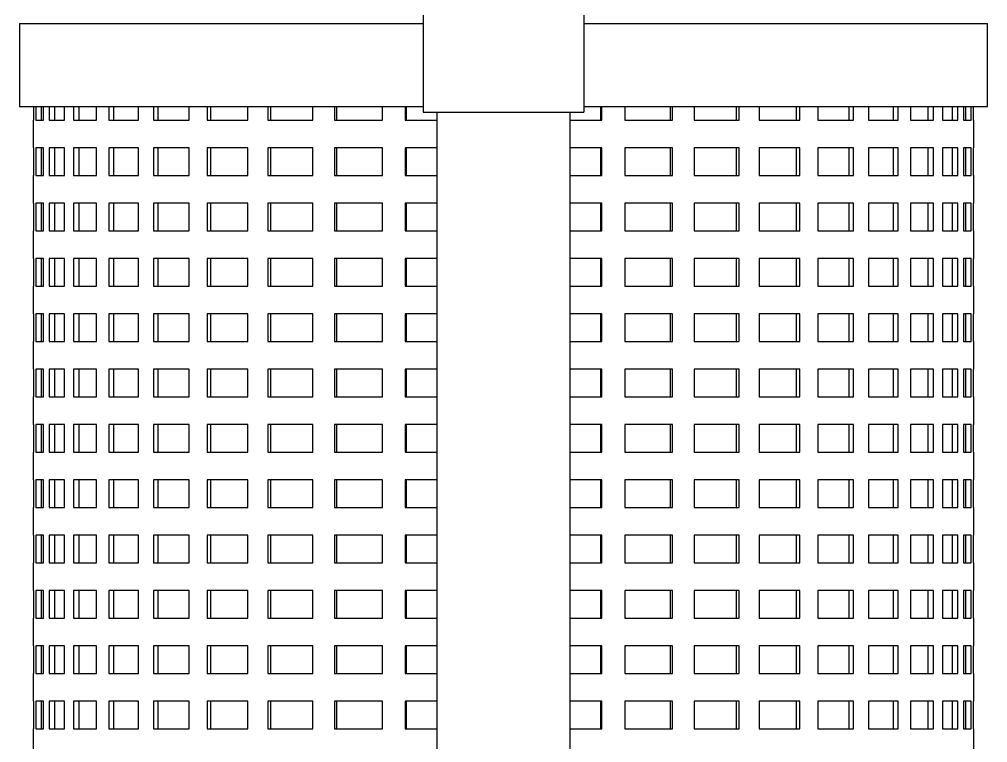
# Model space of a CAD drawing. Header units: millimetres. Extents: x 2214 to 8154, y -2115 to 2085.
# Drawn here: x 5142.6 to 5492.6, y 1033.9 to 1295.4 of the extents above; entities that cross this region are included whole.
import ezdxf

# ---------------------------------------------------------------- set-up
doc = ezdxf.new("R2010")
doc.units = ezdxf.units.MM

# ---------------------------------------------------------------- blocks, each defined once
blk = doc.blocks.new('tył')
for p, q in [((-1237.48, -706.35), (-1237.48, -741.35)), ((-1179.48, -706.35), (-1179.48, -741.35)), ((-1383.48, -709.3), (-1383.48, -739.3)), ((-1383.48, -709.3), (-1237.48, -709.3)), ((-1179.48, -709.3), (-1033.48, -709.3)), ((-1033.48, -739.3), (-1033.48, -709.3)), ((-1383.48, -739.3), (-1237.48, -739.3)), ((-1378.23, -744.3), (-1378.23, -739.3)), ((-1377.57, -739.3), (-1377.57, -744.3)), ((-1375.58, -739.3), (-1375.58, -744.3)), ((-1374.72, -744.3), (-1374.72, -739.3)), ((-1372.74, -739.3), (-1372.74, -744.3)), ((-1370.81, -739.3), (-1370.81, -744.3)), ((-1367.11, -744.3), (-1367.11, -739.3)), ((-1363.87, -739.3), (-1363.87, -744.3)), ((-1362.04, -739.3), (-1362.04, -744.3)), ((-1355.6, -744.3), (-1355.6, -739.3)), ((-1351.17, -739.3), (-1351.17, -744.3)), ((-1349.49, -739.3), (-1349.49, -744.3)), ((-1340.46, -744.3), (-1340.46, -739.3)), ((-1334.95, -739.3), (-1334.95, -744.3)), ((-1333.47, -739.3), (-1333.47, -744.3)), ((-1322.07, -744.3), (-1322.07, -739.3)), ((-1315.63, -739.3), (-1315.63, -744.3)), ((-1314.37, -739.3), (-1314.37, -744.3)), ((-1300.89, -744.3), (-1300.89, -739.3)), ((-1293.66, -739.3), (-1293.66, -744.3)), ((-1292.66, -739.3), (-1292.66, -744.3)), ((-1277.43, -744.3), (-1277.43, -739.3)), ((-1269.6, -739.3), (-1269.6, -744.3)), ((-1268.88, -739.3), (-1268.88, -744.3)), ((-1252.28, -744.3), (-1252.28, -739.3)), ((-1244.03, -739.3), (-1244.03, -744.3)), ((-1243.61, -739.3), (-1243.61, -744.3)), ((-1237.48, -741.35), (-1179.48, -741.35)), ((-1232.63, -741.35), (-1232.63, -1081.35)), ((-1184.33, -1081.35), (-1184.33, -741.35)), ((-1179.48, -739.3), (-1033.48, -739.3)), ((-1173.35, -744.3), (-1173.35, -739.3)), ((-1172.93, -744.3), (-1172.93, -739.3)), ((-1164.68, -739.3), (-1164.68, -744.3)), ((-1148.08, -744.3), (-1148.08, -739.3)), ((-1147.36, -744.3), (-1147.36, -739.3)), ((-1139.53, -739.3), (-1139.53, -744.3)), ((-1124.3, -744.3), (-1124.3, -739.3)), ((-1123.3, -744.3), (-1123.3, -739.3)), ((-1116.07, -739.3), (-1116.07, -744.3)), ((-1102.59, -744.3), (-1102.59, -739.3)), ((-1101.33, -744.3), (-1101.33, -739.3)), ((-1094.88, -739.3), (-1094.88, -744.3)), ((-1083.49, -744.3), (-1083.49, -739.3)), ((-1082, -744.3), (-1082, -739.3)), ((-1076.5, -739.3), (-1076.5, -744.3)), ((-1067.47, -744.3), (-1067.47, -739.3)), ((-1065.79, -744.3), (-1065.79, -739.3)), ((-1061.36, -739.3), (-1061.36, -744.3)), ((-1054.92, -744.3), (-1054.92, -739.3)), ((-1053.09, -744.3), (-1053.09, -739.3)), ((-1049.85, -739.3), (-1049.85, -744.3)), ((-1046.15, -744.3), (-1046.15, -739.3)), ((-1044.22, -744.3), (-1044.22, -739.3)), ((-1042.24, -739.3), (-1042.24, -744.3)), ((-1041.38, -744.3), (-1041.38, -739.3)), ((-1039.39, -744.3), (-1039.39, -739.3)), ((-1038.72, -739.3), (-1038.72, -744.3)), ((-1378.48, -744.3), (-1378.48, -754.3)), ((-1378.48, -744.3), (-1378.23, -744.3)), ((-1377.57, -744.3), (-1374.72, -744.3)), ((-1372.74, -744.3), (-1367.11, -744.3)), ((-1363.87, -744.3), (-1355.6, -744.3)), ((-1351.17, -744.3), (-1340.46, -744.3)), ((-1334.95, -744.3), (-1322.07, -744.3)), ((-1315.63, -744.3), (-1300.89, -744.3)), ((-1293.66, -744.3), (-1277.43, -744.3)), ((-1269.6, -744.3), (-1252.28, -744.3)), ((-1244.03, -744.3), (-1232.63, -744.3)), ((-1184.33, -744.3), (-1172.93, -744.3)), ((-1164.68, -744.3), (-1147.36, -744.3)), ((-1139.53, -744.3), (-1123.3, -744.3)), ((-1116.07, -744.3), (-1101.33, -744.3)), ((-1094.88, -744.3), (-1082, -744.3)), ((-1076.5, -744.3), (-1065.79, -744.3)), ((-1061.36, -744.3), (-1053.09, -744.3)), ((-1049.85, -744.3), (-1044.22, -744.3)), ((-1042.24, -744.3), (-1039.39, -744.3)), ((-1038.72, -744.3), (-1038.48, -744.3)), ((-1038.48, -754.3), (-1038.48, -744.3)), ((-1378.23, -754.3), (-1378.48, -754.3)), ((-1378.23, -764.3), (-1378.23, -754.3)), ((-1374.72, -754.3), (-1377.57, -754.3)), ((-1377.57, -754.3), (-1377.57, -764.3)), ((-1375.58, -754.3), (-1375.58, -764.3)), ((-1374.72, -764.3), (-1374.72, -754.3)), ((-1367.11, -754.3), (-1372.74, -754.3)), ((-1372.74, -754.3), (-1372.74, -764.3)), ((-1370.81, -754.3), (-1370.81, -764.3)), ((-1367.11, -764.3), (-1367.11, -754.3)), ((-1355.6, -754.3), (-1363.87, -754.3)), ((-1363.87, -754.3), (-1363.87, -764.3)), ((-1362.04, -754.3), (-1362.04, -764.3)), ((-1355.6, -764.3), (-1355.6, -754.3)), ((-1340.46, -754.3), (-1351.17, -754.3)), ((-1351.17, -754.3), (-1351.17, -764.3)), ((-1349.49, -754.3), (-1349.49, -764.3)), ((-1340.46, -764.3), (-1340.46, -754.3)), ((-1322.07, -754.3), (-1334.95, -754.3)), ((-1334.95, -754.3), (-1334.95, -764.3)), ((-1333.47, -754.3), (-1333.47, -764.3)), ((-1322.07, -764.3), (-1322.07, -754.3)), ((-1300.89, -754.3), (-1315.63, -754.3)), ((-1315.63, -754.3), (-1315.63, -764.3)), ((-1314.37, -754.3), (-1314.37, -764.3)), ((-1300.89, -764.3), (-1300.89, -754.3)), ((-1277.43, -754.3), (-1293.66, -754.3)), ((-1293.66, -754.3), (-1293.66, -764.3)), ((-1292.66, -754.3), (-1292.66, -764.3)), ((-1277.43, -764.3), (-1277.43, -754.3)), ((-1252.28, -754.3), (-1269.6, -754.3)), ((-1269.6, -754.3), (-1269.6, -764.3)), ((-1268.88, -754.3), (-1268.88, -764.3)), ((-1252.28, -764.3), (-1252.28, -754.3)), ((-1232.63, -754.3), (-1244.03, -754.3)), ((-1244.03, -754.3), (-1244.03, -764.3)), ((-1243.61, -754.3), (-1243.61, -764.3)), ((-1172.93, -754.3), (-1184.33, -754.3)), ((-1173.35, -764.3), (-1173.35, -754.3)), ((-1172.93, -764.3), (-1172.93, -754.3)), ((-1147.36, -754.3), (-1164.68, -754.3)), ((-1164.68, -754.3), (-1164.68, -764.3)), ((-1148.08, -764.3), (-1148.08, -754.3)), ((-1147.36, -764.3), (-1147.36, -754.3)), ((-1123.3, -754.3), (-1139.53, -754.3)), ((-1139.53, -754.3), (-1139.53, -764.3)), ((-1124.3, -764.3), (-1124.3, -754.3)), ((-1123.3, -764.3), (-1123.3, -754.3)), ((-1101.33, -754.3), (-1116.07, -754.3)), ((-1116.07, -754.3), (-1116.07, -764.3)), ((-1102.59, -764.3), (-1102.59, -754.3)), ((-1101.33, -764.3), (-1101.33, -754.3)), ((-1082, -754.3), (-1094.88, -754.3)), ((-1094.88, -754.3), (-1094.88, -764.3)), ((-1083.49, -764.3), (-1083.49, -754.3)), ((-1082, -764.3), (-1082, -754.3)), ((-1065.79, -754.3), (-1076.5, -754.3)), ((-1076.5, -754.3), (-1076.5, -764.3)), ((-1067.47, -764.3), (-1067.47, -754.3)), ((-1065.79, -764.3), (-1065.79, -754.3)), ((-1053.09, -754.3), (-1061.36, -754.3)), ((-1061.36, -754.3), (-1061.36, -764.3)), ((-1054.92, -764.3), (-1054.92, -754.3)), ((-1053.09, -764.3), (-1053.09, -754.3)), ((-1044.22, -754.3), (-1049.85, -754.3)), ((-1049.85, -754.3), (-1049.85, -764.3)), ((-1046.15, -764.3), (-1046.15, -754.3)), ((-1044.22, -764.3), (-1044.22, -754.3)), ((-1039.39, -754.3), (-1042.24, -754.3)), ((-1042.24, -754.3), (-1042.24, -764.3)), ((-1041.38, -764.3), (-1041.38, -754.3)), ((-1039.39, -764.3), (-1039.39, -754.3)), ((-1038.48, -754.3), (-1038.72, -754.3)), ((-1038.72, -754.3), (-1038.72, -764.3)), ((-1378.48, -764.3), (-1378.48, -774.3)), ((-1378.48, -764.3), (-1378.23, -764.3)), ((-1377.57, -764.3), (-1374.72, -764.3)), ((-1372.74, -764.3), (-1367.11, -764.3)), ((-1363.87, -764.3), (-1355.6, -764.3)), ((-1351.17, -764.3), (-1340.46, -764.3)), ((-1334.95, -764.3), (-1322.07, -764.3)), ((-1315.63, -764.3), (-1300.89, -764.3)), ((-1293.66, -764.3), (-1277.43, -764.3)), ((-1269.6, -764.3), (-1252.28, -764.3)), ((-1244.03, -764.3), (-1232.63, -764.3)), ((-1184.33, -764.3), (-1172.93, -764.3)), ((-1164.68, -764.3), (-1147.36, -764.3)), ((-1139.53, -764.3), (-1123.3, -764.3)), ((-1116.07, -764.3), (-1101.33, -764.3)), ((-1094.88, -764.3), (-1082, -764.3)), ((-1076.5, -764.3), (-1065.79, -764.3)), ((-1061.36, -764.3), (-1053.09, -764.3)), ((-1049.85, -764.3), (-1044.22, -764.3)), ((-1042.24, -764.3), (-1039.39, -764.3)), ((-1038.72, -764.3), (-1038.48, -764.3)), ((-1038.48, -774.3), (-1038.48, -764.3)), ((-1378.23, -774.3), (-1378.48, -774.3)), ((-1378.23, -784.3), (-1378.23, -774.3)), ((-1374.72, -774.3), (-1377.57, -774.3)), ((-1377.57, -774.3), (-1377.57, -784.3)), ((-1375.58, -774.3), (-1375.58, -784.3)), ((-1374.72, -784.3), (-1374.72, -774.3)), ((-1367.11, -774.3), (-1372.74, -774.3)), ((-1372.74, -774.3), (-1372.74, -784.3)), ((-1370.81, -774.3), (-1370.81, -784.3)), ((-1367.11, -784.3), (-1367.11, -774.3)), ((-1355.6, -774.3), (-1363.87, -774.3)), ((-1363.87, -774.3), (-1363.87, -784.3)), ((-1362.04, -774.3), (-1362.04, -784.3)), ((-1355.6, -784.3), (-1355.6, -774.3)), ((-1340.46, -774.3), (-1351.17, -774.3)), ((-1351.17, -774.3), (-1351.17, -784.3)), ((-1349.49, -774.3), (-1349.49, -784.3)), ((-1340.46, -784.3), (-1340.46, -774.3)), ((-1322.07, -774.3), (-1334.95, -774.3)), ((-1334.95, -774.3), (-1334.95, -784.3)), ((-1333.47, -774.3), (-1333.47, -784.3)), ((-1322.07, -784.3), (-1322.07, -774.3)), ((-1300.89, -774.3), (-1315.63, -774.3)), ((-1315.63, -774.3), (-1315.63, -784.3)), ((-1314.37, -774.3), (-1314.37, -784.3)), ((-1300.89, -784.3), (-1300.89, -774.3)), ((-1277.43, -774.3), (-1293.66, -774.3)), ((-1293.66, -774.3), (-1293.66, -784.3)), ((-1292.66, -774.3), (-1292.66, -784.3)), ((-1277.43, -784.3), (-1277.43, -774.3)), ((-1252.28, -774.3), (-1269.6, -774.3)), ((-1269.6, -774.3), (-1269.6, -784.3)), ((-1268.88, -774.3), (-1268.88, -784.3)), ((-1252.28, -784.3), (-1252.28, -774.3)), ((-1232.63, -774.3), (-1244.03, -774.3)), ((-1244.03, -774.3), (-1244.03, -784.3)), ((-1243.61, -774.3), (-1243.61, -784.3)), ((-1172.93, -774.3), (-1184.33, -774.3)), ((-1173.35, -784.3), (-1173.35, -774.3)), ((-1172.93, -784.3), (-1172.93, -774.3)), ((-1147.36, -774.3), (-1164.68, -774.3)), ((-1164.68, -774.3), (-1164.68, -784.3)), ((-1148.08, -784.3), (-1148.08, -774.3)), ((-1147.36, -784.3), (-1147.36, -774.3)), ((-1123.3, -774.3), (-1139.53, -774.3)), ((-1139.53, -774.3), (-1139.53, -784.3)), ((-1124.3, -784.3), (-1124.3, -774.3)), ((-1123.3, -784.3), (-1123.3, -774.3)), ((-1101.33, -774.3), (-1116.07, -774.3)), ((-1116.07, -774.3), (-1116.07, -784.3)), ((-1102.59, -784.3), (-1102.59, -774.3)), ((-1101.33, -784.3), (-1101.33, -774.3)), ((-1082, -774.3), (-1094.88, -774.3)), ((-1094.88, -774.3), (-1094.88, -784.3)), ((-1083.49, -784.3), (-1083.49, -774.3)), ((-1082, -784.3), (-1082, -774.3)), ((-1065.79, -774.3), (-1076.5, -774.3)), ((-1076.5, -774.3), (-1076.5, -784.3)), ((-1067.47, -784.3), (-1067.47, -774.3)), ((-1065.79, -784.3), (-1065.79, -774.3)), ((-1053.09, -774.3), (-1061.36, -774.3)), ((-1061.36, -774.3), (-1061.36, -784.3)), ((-1054.92, -784.3), (-1054.92, -774.3)), ((-1053.09, -784.3), (-1053.09, -774.3)), ((-1044.22, -774.3), (-1049.85, -774.3)), ((-1049.85, -774.3), (-1049.85, -784.3)), ((-1046.15, -784.3), (-1046.15, -774.3)), ((-1044.22, -784.3), (-1044.22, -774.3)), ((-1039.39, -774.3), (-1042.24, -774.3)), ((-1042.24, -774.3), (-1042.24, -784.3)), ((-1041.38, -784.3), (-1041.38, -774.3)), ((-1039.39, -784.3), (-1039.39, -774.3)), ((-1038.48, -774.3), (-1038.72, -774.3)), ((-1038.72, -774.3), (-1038.72, -784.3)), ((-1378.48, -784.3), (-1378.48, -794.3)), ((-1378.48, -784.3), (-1378.23, -784.3)), ((-1377.57, -784.3), (-1374.72, -784.3)), ((-1372.74, -784.3), (-1367.11, -784.3)), ((-1363.87, -784.3), (-1355.6, -784.3)), ((-1351.17, -784.3), (-1340.46, -784.3)), ((-1334.95, -784.3), (-1322.07, -784.3)), ((-1315.63, -784.3), (-1300.89, -784.3)), ((-1293.66, -784.3), (-1277.43, -784.3)), ((-1269.6, -784.3), (-1252.28, -784.3)), ((-1244.03, -784.3), (-1232.63, -784.3)), ((-1184.33, -784.3), (-1172.93, -784.3)), ((-1164.68, -784.3), (-1147.36, -784.3)), ((-1139.53, -784.3), (-1123.3, -784.3)), ((-1116.07, -784.3), (-1101.33, -784.3)), ((-1094.88, -784.3), (-1082, -784.3)), ((-1076.5, -784.3), (-1065.79, -784.3)), ((-1061.36, -784.3), (-1053.09, -784.3)), ((-1049.85, -784.3), (-1044.22, -784.3)), ((-1042.24, -784.3), (-1039.39, -784.3)), ((-1038.72, -784.3), (-1038.48, -784.3)), ((-1038.48, -794.3), (-1038.48, -784.3)), ((-1378.23, -794.3), (-1378.48, -794.3)), ((-1378.23, -804.3), (-1378.23, -794.3)), ((-1374.72, -794.3), (-1377.57, -794.3)), ((-1377.57, -794.3), (-1377.57, -804.3)), ((-1375.58, -794.3), (-1375.58, -804.3)), ((-1374.72, -804.3), (-1374.72, -794.3)), ((-1367.11, -794.3), (-1372.74, -794.3)), ((-1372.74, -794.3), (-1372.74, -804.3)), ((-1370.81, -794.3), (-1370.81, -804.3)), ((-1367.11, -804.3), (-1367.11, -794.3)), ((-1355.6, -794.3), (-1363.87, -794.3)), ((-1363.87, -794.3), (-1363.87, -804.3)), ((-1362.04, -794.3), (-1362.04, -804.3)), ((-1355.6, -804.3), (-1355.6, -794.3)), ((-1340.46, -794.3), (-1351.17, -794.3)), ((-1351.17, -794.3), (-1351.17, -804.3)), ((-1349.49, -794.3), (-1349.49, -804.3)), ((-1340.46, -804.3), (-1340.46, -794.3)), ((-1322.07, -794.3), (-1334.95, -794.3)), ((-1334.95, -794.3), (-1334.95, -804.3)), ((-1333.47, -794.3), (-1333.47, -804.3)), ((-1322.07, -804.3), (-1322.07, -794.3)), ((-1300.89, -794.3), (-1315.63, -794.3)), ((-1315.63, -794.3), (-1315.63, -804.3)), ((-1314.37, -794.3), (-1314.37, -804.3)), ((-1300.89, -804.3), (-1300.89, -794.3)), ((-1277.43, -794.3), (-1293.66, -794.3)), ((-1293.66, -794.3), (-1293.66, -804.3)), ((-1292.66, -794.3), (-1292.66, -804.3)), ((-1277.43, -804.3), (-1277.43, -794.3)), ((-1252.28, -794.3), (-1269.6, -794.3)), ((-1269.6, -794.3), (-1269.6, -804.3)), ((-1268.88, -794.3), (-1268.88, -804.3)), ((-1252.28, -804.3), (-1252.28, -794.3)), ((-1232.63, -794.3), (-1244.03, -794.3)), ((-1244.03, -794.3), (-1244.03, -804.3)), ((-1243.61, -794.3), (-1243.61, -804.3)), ((-1172.93, -794.3), (-1184.33, -794.3)), ((-1173.35, -804.3), (-1173.35, -794.3)), ((-1172.93, -804.3), (-1172.93, -794.3)), ((-1147.36, -794.3), (-1164.68, -794.3)), ((-1164.68, -794.3), (-1164.68, -804.3)), ((-1148.08, -804.3), (-1148.08, -794.3)), ((-1147.36, -804.3), (-1147.36, -794.3)), ((-1123.3, -794.3), (-1139.53, -794.3)), ((-1139.53, -794.3), (-1139.53, -804.3)), ((-1124.3, -804.3), (-1124.3, -794.3)), ((-1123.3, -804.3), (-1123.3, -794.3)), ((-1101.33, -794.3), (-1116.07, -794.3)), ((-1116.07, -794.3), (-1116.07, -804.3)), ((-1102.59, -804.3), (-1102.59, -794.3)), ((-1101.33, -804.3), (-1101.33, -794.3)), ((-1082, -794.3), (-1094.88, -794.3)), ((-1094.88, -794.3), (-1094.88, -804.3)), ((-1083.49, -804.3), (-1083.49, -794.3)), ((-1082, -804.3), (-1082, -794.3)), ((-1065.79, -794.3), (-1076.5, -794.3)), ((-1076.5, -794.3), (-1076.5, -804.3)), ((-1067.47, -804.3), (-1067.47, -794.3)), ((-1065.79, -804.3), (-1065.79, -794.3)), ((-1053.09, -794.3), (-1061.36, -794.3)), ((-1061.36, -794.3), (-1061.36, -804.3)), ((-1054.92, -804.3), (-1054.92, -794.3)), ((-1053.09, -804.3), (-1053.09, -794.3)), ((-1044.22, -794.3), (-1049.85, -794.3)), ((-1049.85, -794.3), (-1049.85, -804.3)), ((-1046.15, -804.3), (-1046.15, -794.3)), ((-1044.22, -804.3), (-1044.22, -794.3)), ((-1039.39, -794.3), (-1042.24, -794.3)), ((-1042.24, -794.3), (-1042.24, -804.3)), ((-1041.38, -804.3), (-1041.38, -794.3)), ((-1039.39, -804.3), (-1039.39, -794.3)), ((-1038.48, -794.3), (-1038.72, -794.3)), ((-1038.72, -794.3), (-1038.72, -804.3)), ((-1378.48, -804.3), (-1378.48, -814.3)), ((-1378.48, -804.3), (-1378.23, -804.3)), ((-1377.57, -804.3), (-1374.72, -804.3)), ((-1372.74, -804.3), (-1367.11, -804.3)), ((-1363.87, -804.3), (-1355.6, -804.3)), ((-1351.17, -804.3), (-1340.46, -804.3)), ((-1334.95, -804.3), (-1322.07, -804.3)), ((-1315.63, -804.3), (-1300.89, -804.3)), ((-1293.66, -804.3), (-1277.43, -804.3)), ((-1269.6, -804.3), (-1252.28, -804.3)), ((-1244.03, -804.3), (-1232.63, -804.3)), ((-1184.33, -804.3), (-1172.93, -804.3)), ((-1164.68, -804.3), (-1147.36, -804.3)), ((-1139.53, -804.3), (-1123.3, -804.3)), ((-1116.07, -804.3), (-1101.33, -804.3)), ((-1094.88, -804.3), (-1082, -804.3)), ((-1076.5, -804.3), (-1065.79, -804.3)), ((-1061.36, -804.3), (-1053.09, -804.3)), ((-1049.85, -804.3), (-1044.22, -804.3)), ((-1042.24, -804.3), (-1039.39, -804.3)), ((-1038.72, -804.3), (-1038.48, -804.3)), ((-1038.48, -814.3), (-1038.48, -804.3)), ((-1378.23, -814.3), (-1378.48, -814.3)), ((-1378.23, -824.3), (-1378.23, -814.3)), ((-1374.72, -814.3), (-1377.57, -814.3)), ((-1377.57, -814.3), (-1377.57, -824.3)), ((-1375.58, -814.3), (-1375.58, -824.3)), ((-1374.72, -824.3), (-1374.72, -814.3)), ((-1367.11, -814.3), (-1372.74, -814.3)), ((-1372.74, -814.3), (-1372.74, -824.3)), ((-1370.81, -814.3), (-1370.81, -824.3)), ((-1367.11, -824.3), (-1367.11, -814.3)), ((-1355.6, -814.3), (-1363.87, -814.3)), ((-1363.87, -814.3), (-1363.87, -824.3)), ((-1362.04, -814.3), (-1362.04, -824.3)), ((-1355.6, -824.3), (-1355.6, -814.3)), ((-1340.46, -814.3), (-1351.17, -814.3)), ((-1351.17, -814.3), (-1351.17, -824.3)), ((-1349.49, -814.3), (-1349.49, -824.3)), ((-1340.46, -824.3), (-1340.46, -814.3)), ((-1322.07, -814.3), (-1334.95, -814.3)), ((-1334.95, -814.3), (-1334.95, -824.3)), ((-1333.47, -814.3), (-1333.47, -824.3)), ((-1322.07, -824.3), (-1322.07, -814.3)), ((-1300.89, -814.3), (-1315.63, -814.3)), ((-1315.63, -814.3), (-1315.63, -824.3)), ((-1314.37, -814.3), (-1314.37, -824.3)), ((-1300.89, -824.3), (-1300.89, -814.3)), ((-1277.43, -814.3), (-1293.66, -814.3)), ((-1293.66, -814.3), (-1293.66, -824.3)), ((-1292.66, -814.3), (-1292.66, -824.3)), ((-1277.43, -824.3), (-1277.43, -814.3)), ((-1252.28, -814.3), (-1269.6, -814.3)), ((-1269.6, -814.3), (-1269.6, -824.3)), ((-1268.88, -814.3), (-1268.88, -824.3)), ((-1252.28, -824.3), (-1252.28, -814.3)), ((-1232.63, -814.3), (-1244.03, -814.3)), ((-1244.03, -814.3), (-1244.03, -824.3)), ((-1243.61, -814.3), (-1243.61, -824.3)), ((-1172.93, -814.3), (-1184.33, -814.3)), ((-1173.35, -824.3), (-1173.35, -814.3)), ((-1172.93, -824.3), (-1172.93, -814.3)), ((-1147.36, -814.3), (-1164.68, -814.3)), ((-1164.68, -814.3), (-1164.68, -824.3)), ((-1148.08, -824.3), (-1148.08, -814.3)), ((-1147.36, -824.3), (-1147.36, -814.3)), ((-1123.3, -814.3), (-1139.53, -814.3)), ((-1139.53, -814.3), (-1139.53, -824.3)), ((-1124.3, -824.3), (-1124.3, -814.3)), ((-1123.3, -824.3), (-1123.3, -814.3)), ((-1101.33, -814.3), (-1116.07, -814.3)), ((-1116.07, -814.3), (-1116.07, -824.3)), ((-1102.59, -824.3), (-1102.59, -814.3)), ((-1101.33, -824.3), (-1101.33, -814.3)), ((-1082, -814.3), (-1094.88, -814.3)), ((-1094.88, -814.3), (-1094.88, -824.3)), ((-1083.49, -824.3), (-1083.49, -814.3)), ((-1082, -824.3), (-1082, -814.3)), ((-1065.79, -814.3), (-1076.5, -814.3)), ((-1076.5, -814.3), (-1076.5, -824.3)), ((-1067.47, -824.3), (-1067.47, -814.3)), ((-1065.79, -824.3), (-1065.79, -814.3)), ((-1053.09, -814.3), (-1061.36, -814.3)), ((-1061.36, -814.3), (-1061.36, -824.3)), ((-1054.92, -824.3), (-1054.92, -814.3)), ((-1053.09, -824.3), (-1053.09, -814.3)), ((-1044.22, -814.3), (-1049.85, -814.3)), ((-1049.85, -814.3), (-1049.85, -824.3)), ((-1046.15, -824.3), (-1046.15, -814.3)), ((-1044.22, -824.3), (-1044.22, -814.3)), ((-1039.39, -814.3), (-1042.24, -814.3)), ((-1042.24, -814.3), (-1042.24, -824.3)), ((-1041.38, -824.3), (-1041.38, -814.3)), ((-1039.39, -824.3), (-1039.39, -814.3)), ((-1038.48, -814.3), (-1038.72, -814.3)), ((-1038.72, -814.3), (-1038.72, -824.3)), ((-1378.48, -824.3), (-1378.48, -834.3)), ((-1378.48, -824.3), (-1378.23, -824.3)), ((-1377.57, -824.3), (-1374.72, -824.3)), ((-1372.74, -824.3), (-1367.11, -824.3)), ((-1363.87, -824.3), (-1355.6, -824.3)), ((-1351.17, -824.3), (-1340.46, -824.3)), ((-1334.95, -824.3), (-1322.07, -824.3)), ((-1315.63, -824.3), (-1300.89, -824.3)), ((-1293.66, -824.3), (-1277.43, -824.3)), ((-1269.6, -824.3), (-1252.28, -824.3)), ((-1244.03, -824.3), (-1232.63, -824.3)), ((-1184.33, -824.3), (-1172.93, -824.3)), ((-1164.68, -824.3), (-1147.36, -824.3)), ((-1139.53, -824.3), (-1123.3, -824.3)), ((-1116.07, -824.3), (-1101.33, -824.3)), ((-1094.88, -824.3), (-1082, -824.3)), ((-1076.5, -824.3), (-1065.79, -824.3)), ((-1061.36, -824.3), (-1053.09, -824.3)), ((-1049.85, -824.3), (-1044.22, -824.3)), ((-1042.24, -824.3), (-1039.39, -824.3)), ((-1038.72, -824.3), (-1038.48, -824.3)), ((-1038.48, -834.3), (-1038.48, -824.3)), ((-1378.23, -834.3), (-1378.48, -834.3)), ((-1378.23, -844.3), (-1378.23, -834.3)), ((-1374.72, -834.3), (-1377.57, -834.3)), ((-1377.57, -834.3), (-1377.57, -844.3)), ((-1375.58, -834.3), (-1375.58, -844.3)), ((-1374.72, -844.3), (-1374.72, -834.3)), ((-1367.11, -834.3), (-1372.74, -834.3)), ((-1372.74, -834.3), (-1372.74, -844.3)), ((-1370.81, -834.3), (-1370.81, -844.3)), ((-1367.11, -844.3), (-1367.11, -834.3)), ((-1355.6, -834.3), (-1363.87, -834.3)), ((-1363.87, -834.3), (-1363.87, -844.3)), ((-1362.04, -834.3), (-1362.04, -844.3)), ((-1355.6, -844.3), (-1355.6, -834.3)), ((-1340.46, -834.3), (-1351.17, -834.3)), ((-1351.17, -834.3), (-1351.17, -844.3)), ((-1349.49, -834.3), (-1349.49, -844.3)), ((-1340.46, -844.3), (-1340.46, -834.3)), ((-1322.07, -834.3), (-1334.95, -834.3)), ((-1334.95, -834.3), (-1334.95, -844.3)), ((-1333.47, -834.3), (-1333.47, -844.3)), ((-1322.07, -844.3), (-1322.07, -834.3)), ((-1300.89, -834.3), (-1315.63, -834.3)), ((-1315.63, -834.3), (-1315.63, -844.3)), ((-1314.37, -834.3), (-1314.37, -844.3)), ((-1300.89, -844.3), (-1300.89, -834.3)), ((-1277.43, -834.3), (-1293.66, -834.3)), ((-1293.66, -834.3), (-1293.66, -844.3)), ((-1292.66, -834.3), (-1292.66, -844.3)), ((-1277.43, -844.3), (-1277.43, -834.3)), ((-1252.28, -834.3), (-1269.6, -834.3)), ((-1269.6, -834.3), (-1269.6, -844.3)), ((-1268.88, -834.3), (-1268.88, -844.3)), ((-1252.28, -844.3), (-1252.28, -834.3)), ((-1232.63, -834.3), (-1244.03, -834.3)), ((-1244.03, -834.3), (-1244.03, -844.3)), ((-1243.61, -834.3), (-1243.61, -844.3)), ((-1172.93, -834.3), (-1184.33, -834.3)), ((-1173.35, -844.3), (-1173.35, -834.3)), ((-1172.93, -844.3), (-1172.93, -834.3)), ((-1147.36, -834.3), (-1164.68, -834.3)), ((-1164.68, -834.3), (-1164.68, -844.3)), ((-1148.08, -844.3), (-1148.08, -834.3)), ((-1147.36, -844.3), (-1147.36, -834.3)), ((-1123.3, -834.3), (-1139.53, -834.3)), ((-1139.53, -834.3), (-1139.53, -844.3)), ((-1124.3, -844.3), (-1124.3, -834.3)), ((-1123.3, -844.3), (-1123.3, -834.3)), ((-1101.33, -834.3), (-1116.07, -834.3)), ((-1116.07, -834.3), (-1116.07, -844.3)), ((-1102.59, -844.3), (-1102.59, -834.3)), ((-1101.33, -844.3), (-1101.33, -834.3)), ((-1082, -834.3), (-1094.88, -834.3)), ((-1094.88, -834.3), (-1094.88, -844.3)), ((-1083.49, -844.3), (-1083.49, -834.3)), ((-1082, -844.3), (-1082, -834.3)), ((-1065.79, -834.3), (-1076.5, -834.3)), ((-1076.5, -834.3), (-1076.5, -844.3)), ((-1067.47, -844.3), (-1067.47, -834.3)), ((-1065.79, -844.3), (-1065.79, -834.3)), ((-1053.09, -834.3), (-1061.36, -834.3)), ((-1061.36, -834.3), (-1061.36, -844.3)), ((-1054.92, -844.3), (-1054.92, -834.3)), ((-1053.09, -844.3), (-1053.09, -834.3)), ((-1044.22, -834.3), (-1049.85, -834.3)), ((-1049.85, -834.3), (-1049.85, -844.3)), ((-1046.15, -844.3), (-1046.15, -834.3)), ((-1044.22, -844.3), (-1044.22, -834.3)), ((-1039.39, -834.3), (-1042.24, -834.3)), ((-1042.24, -834.3), (-1042.24, -844.3)), ((-1041.38, -844.3), (-1041.38, -834.3)), ((-1039.39, -844.3), (-1039.39, -834.3)), ((-1038.48, -834.3), (-1038.72, -834.3)), ((-1038.72, -834.3), (-1038.72, -844.3)), ((-1378.48, -844.3), (-1378.48, -854.3)), ((-1378.48, -844.3), (-1378.23, -844.3)), ((-1377.57, -844.3), (-1374.72, -844.3)), ((-1372.74, -844.3), (-1367.11, -844.3)), ((-1363.87, -844.3), (-1355.6, -844.3)), ((-1351.17, -844.3), (-1340.46, -844.3)), ((-1334.95, -844.3), (-1322.07, -844.3)), ((-1315.63, -844.3), (-1300.89, -844.3)), ((-1293.66, -844.3), (-1277.43, -844.3)), ((-1269.6, -844.3), (-1252.28, -844.3)), ((-1244.03, -844.3), (-1232.63, -844.3)), ((-1184.33, -844.3), (-1172.93, -844.3)), ((-1164.68, -844.3), (-1147.36, -844.3)), ((-1139.53, -844.3), (-1123.3, -844.3)), ((-1116.07, -844.3), (-1101.33, -844.3)), ((-1094.88, -844.3), (-1082, -844.3)), ((-1076.5, -844.3), (-1065.79, -844.3)), ((-1061.36, -844.3), (-1053.09, -844.3)), ((-1049.85, -844.3), (-1044.22, -844.3)), ((-1042.24, -844.3), (-1039.39, -844.3)), ((-1038.72, -844.3), (-1038.48, -844.3)), ((-1038.48, -854.3), (-1038.48, -844.3)), ((-1378.23, -854.3), (-1378.48, -854.3)), ((-1378.23, -864.3), (-1378.23, -854.3)), ((-1374.72, -854.3), (-1377.57, -854.3)), ((-1377.57, -854.3), (-1377.57, -864.3)), ((-1375.58, -854.3), (-1375.58, -864.3)), ((-1374.72, -864.3), (-1374.72, -854.3)), ((-1367.11, -854.3), (-1372.74, -854.3)), ((-1372.74, -854.3), (-1372.74, -864.3)), ((-1370.81, -854.3), (-1370.81, -864.3)), ((-1367.11, -864.3), (-1367.11, -854.3)), ((-1355.6, -854.3), (-1363.87, -854.3)), ((-1363.87, -854.3), (-1363.87, -864.3)), ((-1362.04, -854.3), (-1362.04, -864.3)), ((-1355.6, -864.3), (-1355.6, -854.3)), ((-1340.46, -854.3), (-1351.17, -854.3)), ((-1351.17, -854.3), (-1351.17, -864.3)), ((-1349.49, -854.3), (-1349.49, -864.3)), ((-1340.46, -864.3), (-1340.46, -854.3)), ((-1322.07, -854.3), (-1334.95, -854.3)), ((-1334.95, -854.3), (-1334.95, -864.3)), ((-1333.47, -854.3), (-1333.47, -864.3)), ((-1322.07, -864.3), (-1322.07, -854.3)), ((-1300.89, -854.3), (-1315.63, -854.3)), ((-1315.63, -854.3), (-1315.63, -864.3)), ((-1314.37, -854.3), (-1314.37, -864.3)), ((-1300.89, -864.3), (-1300.89, -854.3)), ((-1277.43, -854.3), (-1293.66, -854.3)), ((-1293.66, -854.3), (-1293.66, -864.3)), ((-1292.66, -854.3), (-1292.66, -864.3)), ((-1277.43, -864.3), (-1277.43, -854.3)), ((-1252.28, -854.3), (-1269.6, -854.3)), ((-1269.6, -854.3), (-1269.6, -864.3)), ((-1268.88, -854.3), (-1268.88, -864.3)), ((-1252.28, -864.3), (-1252.28, -854.3)), ((-1232.63, -854.3), (-1244.03, -854.3)), ((-1244.03, -854.3), (-1244.03, -864.3)), ((-1243.61, -854.3), (-1243.61, -864.3)), ((-1172.93, -854.3), (-1184.33, -854.3)), ((-1173.35, -864.3), (-1173.35, -854.3)), ((-1172.93, -864.3), (-1172.93, -854.3)), ((-1147.36, -854.3), (-1164.68, -854.3)), ((-1164.68, -854.3), (-1164.68, -864.3)), ((-1148.08, -864.3), (-1148.08, -854.3)), ((-1147.36, -864.3), (-1147.36, -854.3)), ((-1123.3, -854.3), (-1139.53, -854.3)), ((-1139.53, -854.3), (-1139.53, -864.3)), ((-1124.3, -864.3), (-1124.3, -854.3)), ((-1123.3, -864.3), (-1123.3, -854.3)), ((-1101.33, -854.3), (-1116.07, -854.3)), ((-1116.07, -854.3), (-1116.07, -864.3)), ((-1102.59, -864.3), (-1102.59, -854.3)), ((-1101.33, -864.3), (-1101.33, -854.3)), ((-1082, -854.3), (-1094.88, -854.3)), ((-1094.88, -854.3), (-1094.88, -864.3)), ((-1083.49, -864.3), (-1083.49, -854.3)), ((-1082, -864.3), (-1082, -854.3)), ((-1065.79, -854.3), (-1076.5, -854.3)), ((-1076.5, -854.3), (-1076.5, -864.3)), ((-1067.47, -864.3), (-1067.47, -854.3)), ((-1065.79, -864.3), (-1065.79, -854.3)), ((-1053.09, -854.3), (-1061.36, -854.3)), ((-1061.36, -854.3), (-1061.36, -864.3)), ((-1054.92, -864.3), (-1054.92, -854.3)), ((-1053.09, -864.3), (-1053.09, -854.3)), ((-1044.22, -854.3), (-1049.85, -854.3)), ((-1049.85, -854.3), (-1049.85, -864.3)), ((-1046.15, -864.3), (-1046.15, -854.3)), ((-1044.22, -864.3), (-1044.22, -854.3)), ((-1039.39, -854.3), (-1042.24, -854.3)), ((-1042.24, -854.3), (-1042.24, -864.3)), ((-1041.38, -864.3), (-1041.38, -854.3)), ((-1039.39, -864.3), (-1039.39, -854.3)), ((-1038.48, -854.3), (-1038.72, -854.3)), ((-1038.72, -854.3), (-1038.72, -864.3)), ((-1378.48, -864.3), (-1378.48, -874.3)), ((-1378.48, -864.3), (-1378.23, -864.3)), ((-1377.57, -864.3), (-1374.72, -864.3)), ((-1372.74, -864.3), (-1367.11, -864.3)), ((-1363.87, -864.3), (-1355.6, -864.3)), ((-1351.17, -864.3), (-1340.46, -864.3)), ((-1334.95, -864.3), (-1322.07, -864.3)), ((-1315.63, -864.3), (-1300.89, -864.3)), ((-1293.66, -864.3), (-1277.43, -864.3)), ((-1269.6, -864.3), (-1252.28, -864.3)), ((-1244.03, -864.3), (-1232.63, -864.3)), ((-1184.33, -864.3), (-1172.93, -864.3)), ((-1164.68, -864.3), (-1147.36, -864.3)), ((-1139.53, -864.3), (-1123.3, -864.3)), ((-1116.07, -864.3), (-1101.33, -864.3)), ((-1094.88, -864.3), (-1082, -864.3)), ((-1076.5, -864.3), (-1065.79, -864.3)), ((-1061.36, -864.3), (-1053.09, -864.3)), ((-1049.85, -864.3), (-1044.22, -864.3)), ((-1042.24, -864.3), (-1039.39, -864.3)), ((-1038.72, -864.3), (-1038.48, -864.3)), ((-1038.48, -874.3), (-1038.48, -864.3)), ((-1378.23, -874.3), (-1378.48, -874.3)), ((-1378.23, -884.3), (-1378.23, -874.3)), ((-1374.72, -874.3), (-1377.57, -874.3)), ((-1377.57, -874.3), (-1377.57, -884.3)), ((-1375.58, -874.3), (-1375.58, -884.3)), ((-1374.72, -884.3), (-1374.72, -874.3)), ((-1367.11, -874.3), (-1372.74, -874.3)), ((-1372.74, -874.3), (-1372.74, -884.3)), ((-1370.81, -874.3), (-1370.81, -884.3)), ((-1367.11, -884.3), (-1367.11, -874.3)), ((-1355.6, -874.3), (-1363.87, -874.3)), ((-1363.87, -874.3), (-1363.87, -884.3)), ((-1362.04, -874.3), (-1362.04, -884.3)), ((-1355.6, -884.3), (-1355.6, -874.3)), ((-1340.46, -874.3), (-1351.17, -874.3)), ((-1351.17, -874.3), (-1351.17, -884.3)), ((-1349.49, -874.3), (-1349.49, -884.3)), ((-1340.46, -884.3), (-1340.46, -874.3)), ((-1322.07, -874.3), (-1334.95, -874.3)), ((-1334.95, -874.3), (-1334.95, -884.3)), ((-1333.47, -874.3), (-1333.47, -884.3)), ((-1322.07, -884.3), (-1322.07, -874.3)), ((-1300.89, -874.3), (-1315.63, -874.3)), ((-1315.63, -874.3), (-1315.63, -884.3)), ((-1314.37, -874.3), (-1314.37, -884.3)), ((-1300.89, -884.3), (-1300.89, -874.3)), ((-1277.43, -874.3), (-1293.66, -874.3)), ((-1293.66, -874.3), (-1293.66, -884.3)), ((-1292.66, -874.3), (-1292.66, -884.3)), ((-1277.43, -884.3), (-1277.43, -874.3)), ((-1252.28, -874.3), (-1269.6, -874.3)), ((-1269.6, -874.3), (-1269.6, -884.3)), ((-1268.88, -874.3), (-1268.88, -884.3)), ((-1252.28, -884.3), (-1252.28, -874.3)), ((-1232.63, -874.3), (-1244.03, -874.3)), ((-1244.03, -874.3), (-1244.03, -884.3)), ((-1243.61, -874.3), (-1243.61, -884.3)), ((-1172.93, -874.3), (-1184.33, -874.3)), ((-1173.35, -884.3), (-1173.35, -874.3)), ((-1172.93, -884.3), (-1172.93, -874.3)), ((-1147.36, -874.3), (-1164.68, -874.3)), ((-1164.68, -874.3), (-1164.68, -884.3)), ((-1148.08, -884.3), (-1148.08, -874.3)), ((-1147.36, -884.3), (-1147.36, -874.3)), ((-1123.3, -874.3), (-1139.53, -874.3)), ((-1139.53, -874.3), (-1139.53, -884.3)), ((-1124.3, -884.3), (-1124.3, -874.3)), ((-1123.3, -884.3), (-1123.3, -874.3)), ((-1101.33, -874.3), (-1116.07, -874.3)), ((-1116.07, -874.3), (-1116.07, -884.3)), ((-1102.59, -884.3), (-1102.59, -874.3)), ((-1101.33, -884.3), (-1101.33, -874.3)), ((-1082, -874.3), (-1094.88, -874.3)), ((-1094.88, -874.3), (-1094.88, -884.3)), ((-1083.49, -884.3), (-1083.49, -874.3)), ((-1082, -884.3), (-1082, -874.3)), ((-1065.79, -874.3), (-1076.5, -874.3)), ((-1076.5, -874.3), (-1076.5, -884.3)), ((-1067.47, -884.3), (-1067.47, -874.3)), ((-1065.79, -884.3), (-1065.79, -874.3)), ((-1053.09, -874.3), (-1061.36, -874.3)), ((-1061.36, -874.3), (-1061.36, -884.3)), ((-1054.92, -884.3), (-1054.92, -874.3)), ((-1053.09, -884.3), (-1053.09, -874.3)), ((-1044.22, -874.3), (-1049.85, -874.3)), ((-1049.85, -874.3), (-1049.85, -884.3)), ((-1046.15, -884.3), (-1046.15, -874.3)), ((-1044.22, -884.3), (-1044.22, -874.3)), ((-1039.39, -874.3), (-1042.24, -874.3)), ((-1042.24, -874.3), (-1042.24, -884.3)), ((-1041.38, -884.3), (-1041.38, -874.3)), ((-1039.39, -884.3), (-1039.39, -874.3)), ((-1038.48, -874.3), (-1038.72, -874.3)), ((-1038.72, -874.3), (-1038.72, -884.3)), ((-1378.48, -884.3), (-1378.48, -894.3)), ((-1378.48, -884.3), (-1378.23, -884.3)), ((-1377.57, -884.3), (-1374.72, -884.3)), ((-1372.74, -884.3), (-1367.11, -884.3)), ((-1363.87, -884.3), (-1355.6, -884.3)), ((-1351.17, -884.3), (-1340.46, -884.3)), ((-1334.95, -884.3), (-1322.07, -884.3)), ((-1315.63, -884.3), (-1300.89, -884.3)), ((-1293.66, -884.3), (-1277.43, -884.3)), ((-1269.6, -884.3), (-1252.28, -884.3)), ((-1244.03, -884.3), (-1232.63, -884.3)), ((-1184.33, -884.3), (-1172.93, -884.3)), ((-1164.68, -884.3), (-1147.36, -884.3)), ((-1139.53, -884.3), (-1123.3, -884.3)), ((-1116.07, -884.3), (-1101.33, -884.3)), ((-1094.88, -884.3), (-1082, -884.3)), ((-1076.5, -884.3), (-1065.79, -884.3)), ((-1061.36, -884.3), (-1053.09, -884.3)), ((-1049.85, -884.3), (-1044.22, -884.3)), ((-1042.24, -884.3), (-1039.39, -884.3)), ((-1038.72, -884.3), (-1038.48, -884.3)), ((-1038.48, -894.3), (-1038.48, -884.3)), ((-1378.23, -894.3), (-1378.48, -894.3)), ((-1378.23, -904.3), (-1378.23, -894.3)), ((-1374.72, -894.3), (-1377.57, -894.3)), ((-1377.57, -894.3), (-1377.57, -904.3)), ((-1375.58, -894.3), (-1375.58, -904.3)), ((-1374.72, -904.3), (-1374.72, -894.3)), ((-1367.11, -894.3), (-1372.74, -894.3)), ((-1372.74, -894.3), (-1372.74, -904.3)), ((-1370.81, -894.3), (-1370.81, -904.3)), ((-1367.11, -904.3), (-1367.11, -894.3)), ((-1355.6, -894.3), (-1363.87, -894.3)), ((-1363.87, -894.3), (-1363.87, -904.3)), ((-1362.04, -894.3), (-1362.04, -904.3)), ((-1355.6, -904.3), (-1355.6, -894.3)), ((-1340.46, -894.3), (-1351.17, -894.3)), ((-1351.17, -894.3), (-1351.17, -904.3)), ((-1349.49, -894.3), (-1349.49, -904.3)), ((-1340.46, -904.3), (-1340.46, -894.3)), ((-1322.07, -894.3), (-1334.95, -894.3)), ((-1334.95, -894.3), (-1334.95, -904.3)), ((-1333.47, -894.3), (-1333.47, -904.3)), ((-1322.07, -904.3), (-1322.07, -894.3)), ((-1300.89, -894.3), (-1315.63, -894.3)), ((-1315.63, -894.3), (-1315.63, -904.3)), ((-1314.37, -894.3), (-1314.37, -904.3)), ((-1300.89, -904.3), (-1300.89, -894.3)), ((-1277.43, -894.3), (-1293.66, -894.3)), ((-1293.66, -894.3), (-1293.66, -904.3)), ((-1292.66, -894.3), (-1292.66, -904.3)), ((-1277.43, -904.3), (-1277.43, -894.3)), ((-1252.28, -894.3), (-1269.6, -894.3)), ((-1269.6, -894.3), (-1269.6, -904.3)), ((-1268.88, -894.3), (-1268.88, -904.3)), ((-1252.28, -904.3), (-1252.28, -894.3)), ((-1232.63, -894.3), (-1244.03, -894.3)), ((-1244.03, -894.3), (-1244.03, -904.3)), ((-1243.61, -894.3), (-1243.61, -904.3)), ((-1172.93, -894.3), (-1184.33, -894.3)), ((-1173.35, -904.3), (-1173.35, -894.3)), ((-1172.93, -904.3), (-1172.93, -894.3)), ((-1147.36, -894.3), (-1164.68, -894.3)), ((-1164.68, -894.3), (-1164.68, -904.3)), ((-1148.08, -904.3), (-1148.08, -894.3)), ((-1147.36, -904.3), (-1147.36, -894.3)), ((-1123.3, -894.3), (-1139.53, -894.3)), ((-1139.53, -894.3), (-1139.53, -904.3)), ((-1124.3, -904.3), (-1124.3, -894.3)), ((-1123.3, -904.3), (-1123.3, -894.3)), ((-1101.33, -894.3), (-1116.07, -894.3)), ((-1116.07, -894.3), (-1116.07, -904.3)), ((-1102.59, -904.3), (-1102.59, -894.3)), ((-1101.33, -904.3), (-1101.33, -894.3)), ((-1082, -894.3), (-1094.88, -894.3)), ((-1094.88, -894.3), (-1094.88, -904.3)), ((-1083.49, -904.3), (-1083.49, -894.3)), ((-1082, -904.3), (-1082, -894.3)), ((-1065.79, -894.3), (-1076.5, -894.3)), ((-1076.5, -894.3), (-1076.5, -904.3)), ((-1067.47, -904.3), (-1067.47, -894.3)), ((-1065.79, -904.3), (-1065.79, -894.3)), ((-1053.09, -894.3), (-1061.36, -894.3)), ((-1061.36, -894.3), (-1061.36, -904.3)), ((-1054.92, -904.3), (-1054.92, -894.3)), ((-1053.09, -904.3), (-1053.09, -894.3)), ((-1044.22, -894.3), (-1049.85, -894.3)), ((-1049.85, -894.3), (-1049.85, -904.3)), ((-1046.15, -904.3), (-1046.15, -894.3)), ((-1044.22, -904.3), (-1044.22, -894.3)), ((-1039.39, -894.3), (-1042.24, -894.3)), ((-1042.24, -894.3), (-1042.24, -904.3)), ((-1041.38, -904.3), (-1041.38, -894.3)), ((-1039.39, -904.3), (-1039.39, -894.3)), ((-1038.48, -894.3), (-1038.72, -894.3)), ((-1038.72, -894.3), (-1038.72, -904.3)), ((-1378.48, -904.3), (-1378.48, -914.3)), ((-1378.48, -904.3), (-1378.23, -904.3)), ((-1377.57, -904.3), (-1374.72, -904.3)), ((-1372.74, -904.3), (-1367.11, -904.3)), ((-1363.87, -904.3), (-1355.6, -904.3)), ((-1351.17, -904.3), (-1340.46, -904.3)), ((-1334.95, -904.3), (-1322.07, -904.3)), ((-1315.63, -904.3), (-1300.89, -904.3)), ((-1293.66, -904.3), (-1277.43, -904.3)), ((-1269.6, -904.3), (-1252.28, -904.3)), ((-1244.03, -904.3), (-1232.63, -904.3)), ((-1184.33, -904.3), (-1172.93, -904.3)), ((-1164.68, -904.3), (-1147.36, -904.3)), ((-1139.53, -904.3), (-1123.3, -904.3)), ((-1116.07, -904.3), (-1101.33, -904.3)), ((-1094.88, -904.3), (-1082, -904.3)), ((-1076.5, -904.3), (-1065.79, -904.3)), ((-1061.36, -904.3), (-1053.09, -904.3)), ((-1049.85, -904.3), (-1044.22, -904.3)), ((-1042.24, -904.3), (-1039.39, -904.3)), ((-1038.72, -904.3), (-1038.48, -904.3)), ((-1038.48, -914.3), (-1038.48, -904.3)), ((-1378.23, -914.3), (-1378.48, -914.3)), ((-1378.23, -924.3), (-1378.23, -914.3)), ((-1374.72, -914.3), (-1377.57, -914.3)), ((-1377.57, -914.3), (-1377.57, -924.3)), ((-1375.58, -914.3), (-1375.58, -924.3)), ((-1374.72, -924.3), (-1374.72, -914.3)), ((-1367.11, -914.3), (-1372.74, -914.3)), ((-1372.74, -914.3), (-1372.74, -924.3)), ((-1370.81, -914.3), (-1370.81, -924.3)), ((-1367.11, -924.3), (-1367.11, -914.3)), ((-1355.6, -914.3), (-1363.87, -914.3)), ((-1363.87, -914.3), (-1363.87, -924.3)), ((-1362.04, -914.3), (-1362.04, -924.3)), ((-1355.6, -924.3), (-1355.6, -914.3)), ((-1340.46, -914.3), (-1351.17, -914.3)), ((-1351.17, -914.3), (-1351.17, -924.3)), ((-1349.49, -914.3), (-1349.49, -924.3)), ((-1340.46, -924.3), (-1340.46, -914.3)), ((-1322.07, -914.3), (-1334.95, -914.3)), ((-1334.95, -914.3), (-1334.95, -924.3)), ((-1333.47, -914.3), (-1333.47, -924.3)), ((-1322.07, -924.3), (-1322.07, -914.3)), ((-1300.89, -914.3), (-1315.63, -914.3)), ((-1315.63, -914.3), (-1315.63, -924.3)), ((-1314.37, -914.3), (-1314.37, -924.3)), ((-1300.89, -924.3), (-1300.89, -914.3)), ((-1277.43, -914.3), (-1293.66, -914.3)), ((-1293.66, -914.3), (-1293.66, -924.3)), ((-1292.66, -914.3), (-1292.66, -924.3)), ((-1277.43, -924.3), (-1277.43, -914.3)), ((-1252.28, -914.3), (-1269.6, -914.3)), ((-1269.6, -914.3), (-1269.6, -924.3)), ((-1268.88, -914.3), (-1268.88, -924.3)), ((-1252.28, -924.3), (-1252.28, -914.3)), ((-1232.63, -914.3), (-1244.03, -914.3)), ((-1244.03, -914.3), (-1244.03, -924.3)), ((-1243.61, -914.3), (-1243.61, -924.3)), ((-1172.93, -914.3), (-1184.33, -914.3)), ((-1173.35, -924.3), (-1173.35, -914.3)), ((-1172.93, -924.3), (-1172.93, -914.3)), ((-1147.36, -914.3), (-1164.68, -914.3)), ((-1164.68, -914.3), (-1164.68, -924.3)), ((-1148.08, -924.3), (-1148.08, -914.3)), ((-1147.36, -924.3), (-1147.36, -914.3)), ((-1123.3, -914.3), (-1139.53, -914.3)), ((-1139.53, -914.3), (-1139.53, -924.3)), ((-1124.3, -924.3), (-1124.3, -914.3)), ((-1123.3, -924.3), (-1123.3, -914.3)), ((-1101.33, -914.3), (-1116.07, -914.3)), ((-1116.07, -914.3), (-1116.07, -924.3)), ((-1102.59, -924.3), (-1102.59, -914.3)), ((-1101.33, -924.3), (-1101.33, -914.3)), ((-1082, -914.3), (-1094.88, -914.3)), ((-1094.88, -914.3), (-1094.88, -924.3)), ((-1083.49, -924.3), (-1083.49, -914.3)), ((-1082, -924.3), (-1082, -914.3)), ((-1065.79, -914.3), (-1076.5, -914.3)), ((-1076.5, -914.3), (-1076.5, -924.3)), ((-1067.47, -924.3), (-1067.47, -914.3)), ((-1065.79, -924.3), (-1065.79, -914.3)), ((-1053.09, -914.3), (-1061.36, -914.3)), ((-1061.36, -914.3), (-1061.36, -924.3)), ((-1054.92, -924.3), (-1054.92, -914.3)), ((-1053.09, -924.3), (-1053.09, -914.3)), ((-1044.22, -914.3), (-1049.85, -914.3)), ((-1049.85, -914.3), (-1049.85, -924.3)), ((-1046.15, -924.3), (-1046.15, -914.3)), ((-1044.22, -924.3), (-1044.22, -914.3)), ((-1039.39, -914.3), (-1042.24, -914.3)), ((-1042.24, -914.3), (-1042.24, -924.3)), ((-1041.38, -924.3), (-1041.38, -914.3)), ((-1039.39, -924.3), (-1039.39, -914.3)), ((-1038.48, -914.3), (-1038.72, -914.3)), ((-1038.72, -914.3), (-1038.72, -924.3)), ((-1378.48, -924.3), (-1378.48, -934.3)), ((-1378.48, -924.3), (-1378.23, -924.3)), ((-1377.57, -924.3), (-1374.72, -924.3)), ((-1372.74, -924.3), (-1367.11, -924.3)), ((-1363.87, -924.3), (-1355.6, -924.3)), ((-1351.17, -924.3), (-1340.46, -924.3)), ((-1334.95, -924.3), (-1322.07, -924.3)), ((-1315.63, -924.3), (-1300.89, -924.3)), ((-1293.66, -924.3), (-1277.43, -924.3)), ((-1269.6, -924.3), (-1252.28, -924.3)), ((-1244.03, -924.3), (-1232.63, -924.3)), ((-1184.33, -924.3), (-1172.93, -924.3)), ((-1164.68, -924.3), (-1147.36, -924.3)), ((-1139.53, -924.3), (-1123.3, -924.3)), ((-1116.07, -924.3), (-1101.33, -924.3)), ((-1094.88, -924.3), (-1082, -924.3)), ((-1076.5, -924.3), (-1065.79, -924.3)), ((-1061.36, -924.3), (-1053.09, -924.3)), ((-1049.85, -924.3), (-1044.22, -924.3)), ((-1042.24, -924.3), (-1039.39, -924.3)), ((-1038.72, -924.3), (-1038.48, -924.3)), ((-1038.48, -934.3), (-1038.48, -924.3)), ((-1378.23, -934.3), (-1378.48, -934.3)), ((-1378.23, -944.3), (-1378.23, -934.3)), ((-1374.72, -934.3), (-1377.57, -934.3)), ((-1377.57, -934.3), (-1377.57, -944.3)), ((-1375.58, -934.3), (-1375.58, -944.3)), ((-1374.72, -944.3), (-1374.72, -934.3)), ((-1367.11, -934.3), (-1372.74, -934.3)), ((-1372.74, -934.3), (-1372.74, -944.3)), ((-1370.81, -934.3), (-1370.81, -944.3)), ((-1367.11, -944.3), (-1367.11, -934.3)), ((-1355.6, -934.3), (-1363.87, -934.3)), ((-1363.87, -934.3), (-1363.87, -944.3)), ((-1362.04, -934.3), (-1362.04, -944.3)), ((-1355.6, -944.3), (-1355.6, -934.3)), ((-1340.46, -934.3), (-1351.17, -934.3)), ((-1351.17, -934.3), (-1351.17, -944.3)), ((-1349.49, -934.3), (-1349.49, -944.3)), ((-1340.46, -944.3), (-1340.46, -934.3)), ((-1322.07, -934.3), (-1334.95, -934.3)), ((-1334.95, -934.3), (-1334.95, -944.3)), ((-1333.47, -934.3), (-1333.47, -944.3)), ((-1322.07, -944.3), (-1322.07, -934.3)), ((-1300.89, -934.3), (-1315.63, -934.3)), ((-1315.63, -934.3), (-1315.63, -944.3)), ((-1314.37, -934.3), (-1314.37, -944.3)), ((-1300.89, -944.3), (-1300.89, -934.3)), ((-1277.43, -934.3), (-1293.66, -934.3)), ((-1293.66, -934.3), (-1293.66, -944.3)), ((-1292.66, -934.3), (-1292.66, -944.3)), ((-1277.43, -944.3), (-1277.43, -934.3)), ((-1252.28, -934.3), (-1269.6, -934.3)), ((-1269.6, -934.3), (-1269.6, -944.3)), ((-1268.88, -934.3), (-1268.88, -944.3)), ((-1252.28, -944.3), (-1252.28, -934.3)), ((-1232.63, -934.3), (-1244.03, -934.3)), ((-1244.03, -934.3), (-1244.03, -944.3)), ((-1243.61, -934.3), (-1243.61, -944.3)), ((-1172.93, -934.3), (-1184.33, -934.3)), ((-1173.35, -944.3), (-1173.35, -934.3)), ((-1172.93, -944.3), (-1172.93, -934.3)), ((-1147.36, -934.3), (-1164.68, -934.3)), ((-1164.68, -934.3), (-1164.68, -944.3)), ((-1148.08, -944.3), (-1148.08, -934.3)), ((-1147.36, -944.3), (-1147.36, -934.3)), ((-1123.3, -934.3), (-1139.53, -934.3)), ((-1139.53, -934.3), (-1139.53, -944.3)), ((-1124.3, -944.3), (-1124.3, -934.3)), ((-1123.3, -944.3), (-1123.3, -934.3)), ((-1101.33, -934.3), (-1116.07, -934.3)), ((-1116.07, -934.3), (-1116.07, -944.3)), ((-1102.59, -944.3), (-1102.59, -934.3)), ((-1101.33, -944.3), (-1101.33, -934.3)), ((-1082, -934.3), (-1094.88, -934.3)), ((-1094.88, -934.3), (-1094.88, -944.3)), ((-1083.49, -944.3), (-1083.49, -934.3)), ((-1082, -944.3), (-1082, -934.3)), ((-1065.79, -934.3), (-1076.5, -934.3)), ((-1076.5, -934.3), (-1076.5, -944.3)), ((-1067.47, -944.3), (-1067.47, -934.3)), ((-1065.79, -944.3), (-1065.79, -934.3)), ((-1053.09, -934.3), (-1061.36, -934.3)), ((-1061.36, -934.3), (-1061.36, -944.3)), ((-1054.92, -944.3), (-1054.92, -934.3)), ((-1053.09, -944.3), (-1053.09, -934.3)), ((-1044.22, -934.3), (-1049.85, -934.3)), ((-1049.85, -934.3), (-1049.85, -944.3)), ((-1046.15, -944.3), (-1046.15, -934.3)), ((-1044.22, -944.3), (-1044.22, -934.3)), ((-1039.39, -934.3), (-1042.24, -934.3)), ((-1042.24, -934.3), (-1042.24, -944.3)), ((-1041.38, -944.3), (-1041.38, -934.3)), ((-1039.39, -944.3), (-1039.39, -934.3)), ((-1038.48, -934.3), (-1038.72, -934.3)), ((-1038.72, -934.3), (-1038.72, -944.3)), ((-1378.48, -944.3), (-1378.48, -954.3)), ((-1378.48, -944.3), (-1378.23, -944.3)), ((-1377.57, -944.3), (-1374.72, -944.3)), ((-1372.74, -944.3), (-1367.11, -944.3)), ((-1363.87, -944.3), (-1355.6, -944.3)), ((-1351.17, -944.3), (-1340.46, -944.3)), ((-1334.95, -944.3), (-1322.07, -944.3)), ((-1315.63, -944.3), (-1300.89, -944.3)), ((-1293.66, -944.3), (-1277.43, -944.3)), ((-1269.6, -944.3), (-1252.28, -944.3)), ((-1244.03, -944.3), (-1232.63, -944.3)), ((-1184.33, -944.3), (-1172.93, -944.3)), ((-1164.68, -944.3), (-1147.36, -944.3)), ((-1139.53, -944.3), (-1123.3, -944.3)), ((-1116.07, -944.3), (-1101.33, -944.3)), ((-1094.88, -944.3), (-1082, -944.3)), ((-1076.5, -944.3), (-1065.79, -944.3)), ((-1061.36, -944.3), (-1053.09, -944.3)), ((-1049.85, -944.3), (-1044.22, -944.3)), ((-1042.24, -944.3), (-1039.39, -944.3)), ((-1038.72, -944.3), (-1038.48, -944.3)), ((-1038.48, -954.3), (-1038.48, -944.3)), ((-1378.23, -954.3), (-1378.48, -954.3)), ((-1378.23, -964.3), (-1378.23, -954.3)), ((-1374.72, -954.3), (-1377.57, -954.3)), ((-1377.57, -954.3), (-1377.57, -964.3)), ((-1375.58, -954.3), (-1375.58, -964.3)), ((-1374.72, -964.3), (-1374.72, -954.3)), ((-1367.11, -954.3), (-1372.74, -954.3)), ((-1372.74, -954.3), (-1372.74, -964.3)), ((-1370.81, -954.3), (-1370.81, -964.3)), ((-1367.11, -964.3), (-1367.11, -954.3)), ((-1355.6, -954.3), (-1363.87, -954.3)), ((-1363.87, -954.3), (-1363.87, -964.3)), ((-1362.04, -954.3), (-1362.04, -964.3)), ((-1355.6, -964.3), (-1355.6, -954.3)), ((-1340.46, -954.3), (-1351.17, -954.3)), ((-1351.17, -954.3), (-1351.17, -964.3)), ((-1349.49, -954.3), (-1349.49, -964.3)), ((-1340.46, -964.3), (-1340.46, -954.3)), ((-1322.07, -954.3), (-1334.95, -954.3)), ((-1334.95, -954.3), (-1334.95, -964.3)), ((-1333.47, -954.3), (-1333.47, -964.3)), ((-1322.07, -964.3), (-1322.07, -954.3)), ((-1300.89, -954.3), (-1315.63, -954.3)), ((-1315.63, -954.3), (-1315.63, -964.3)), ((-1314.37, -954.3), (-1314.37, -964.3)), ((-1300.89, -964.3), (-1300.89, -954.3)), ((-1277.43, -954.3), (-1293.66, -954.3)), ((-1293.66, -954.3), (-1293.66, -964.3)), ((-1292.66, -954.3), (-1292.66, -964.3)), ((-1277.43, -964.3), (-1277.43, -954.3)), ((-1252.28, -954.3), (-1269.6, -954.3)), ((-1269.6, -954.3), (-1269.6, -964.3)), ((-1268.88, -954.3), (-1268.88, -964.3)), ((-1252.28, -964.3), (-1252.28, -954.3)), ((-1232.63, -954.3), (-1244.03, -954.3)), ((-1244.03, -954.3), (-1244.03, -964.3)), ((-1243.61, -954.3), (-1243.61, -964.3)), ((-1172.93, -954.3), (-1184.33, -954.3)), ((-1173.35, -964.3), (-1173.35, -954.3)), ((-1172.93, -964.3), (-1172.93, -954.3)), ((-1147.36, -954.3), (-1164.68, -954.3)), ((-1164.68, -954.3), (-1164.68, -964.3)), ((-1148.08, -964.3), (-1148.08, -954.3)), ((-1147.36, -964.3), (-1147.36, -954.3)), ((-1123.3, -954.3), (-1139.53, -954.3)), ((-1139.53, -954.3), (-1139.53, -964.3)), ((-1124.3, -964.3), (-1124.3, -954.3)), ((-1123.3, -964.3), (-1123.3, -954.3)), ((-1101.33, -954.3), (-1116.07, -954.3)), ((-1116.07, -954.3), (-1116.07, -964.3)), ((-1102.59, -964.3), (-1102.59, -954.3)), ((-1101.33, -964.3), (-1101.33, -954.3)), ((-1082, -954.3), (-1094.88, -954.3)), ((-1094.88, -954.3), (-1094.88, -964.3)), ((-1083.49, -964.3), (-1083.49, -954.3)), ((-1082, -964.3), (-1082, -954.3)), ((-1065.79, -954.3), (-1076.5, -954.3)), ((-1076.5, -954.3), (-1076.5, -964.3)), ((-1067.47, -964.3), (-1067.47, -954.3)), ((-1065.79, -964.3), (-1065.79, -954.3)), ((-1053.09, -954.3), (-1061.36, -954.3)), ((-1061.36, -954.3), (-1061.36, -964.3)), ((-1054.92, -964.3), (-1054.92, -954.3)), ((-1053.09, -964.3), (-1053.09, -954.3)), ((-1044.22, -954.3), (-1049.85, -954.3)), ((-1049.85, -954.3), (-1049.85, -964.3)), ((-1046.15, -964.3), (-1046.15, -954.3)), ((-1044.22, -964.3), (-1044.22, -954.3)), ((-1039.39, -954.3), (-1042.24, -954.3)), ((-1042.24, -954.3), (-1042.24, -964.3)), ((-1041.38, -964.3), (-1041.38, -954.3)), ((-1039.39, -964.3), (-1039.39, -954.3)), ((-1038.48, -954.3), (-1038.72, -954.3)), ((-1038.72, -954.3), (-1038.72, -964.3)), ((-1378.48, -964.3), (-1378.48, -974.3)), ((-1378.48, -964.3), (-1378.23, -964.3)), ((-1377.57, -964.3), (-1374.72, -964.3)), ((-1372.74, -964.3), (-1367.11, -964.3)), ((-1363.87, -964.3), (-1355.6, -964.3)), ((-1351.17, -964.3), (-1340.46, -964.3)), ((-1334.95, -964.3), (-1322.07, -964.3)), ((-1315.63, -964.3), (-1300.89, -964.3)), ((-1293.66, -964.3), (-1277.43, -964.3)), ((-1269.6, -964.3), (-1252.28, -964.3)), ((-1244.03, -964.3), (-1232.63, -964.3)), ((-1184.33, -964.3), (-1172.93, -964.3)), ((-1164.68, -964.3), (-1147.36, -964.3)), ((-1139.53, -964.3), (-1123.3, -964.3)), ((-1116.07, -964.3), (-1101.33, -964.3)), ((-1094.88, -964.3), (-1082, -964.3)), ((-1076.5, -964.3), (-1065.79, -964.3)), ((-1061.36, -964.3), (-1053.09, -964.3)), ((-1049.85, -964.3), (-1044.22, -964.3)), ((-1042.24, -964.3), (-1039.39, -964.3)), ((-1038.72, -964.3), (-1038.48, -964.3)), ((-1038.48, -974.3), (-1038.48, -964.3))]:
    blk.add_line(p, q)

msp = doc.modelspace()

# ---------------------------------------------------------------- block references
msp.add_blockref('tył', (6526.1, 2003.23))

doc.saveas('drawing.dxf')
